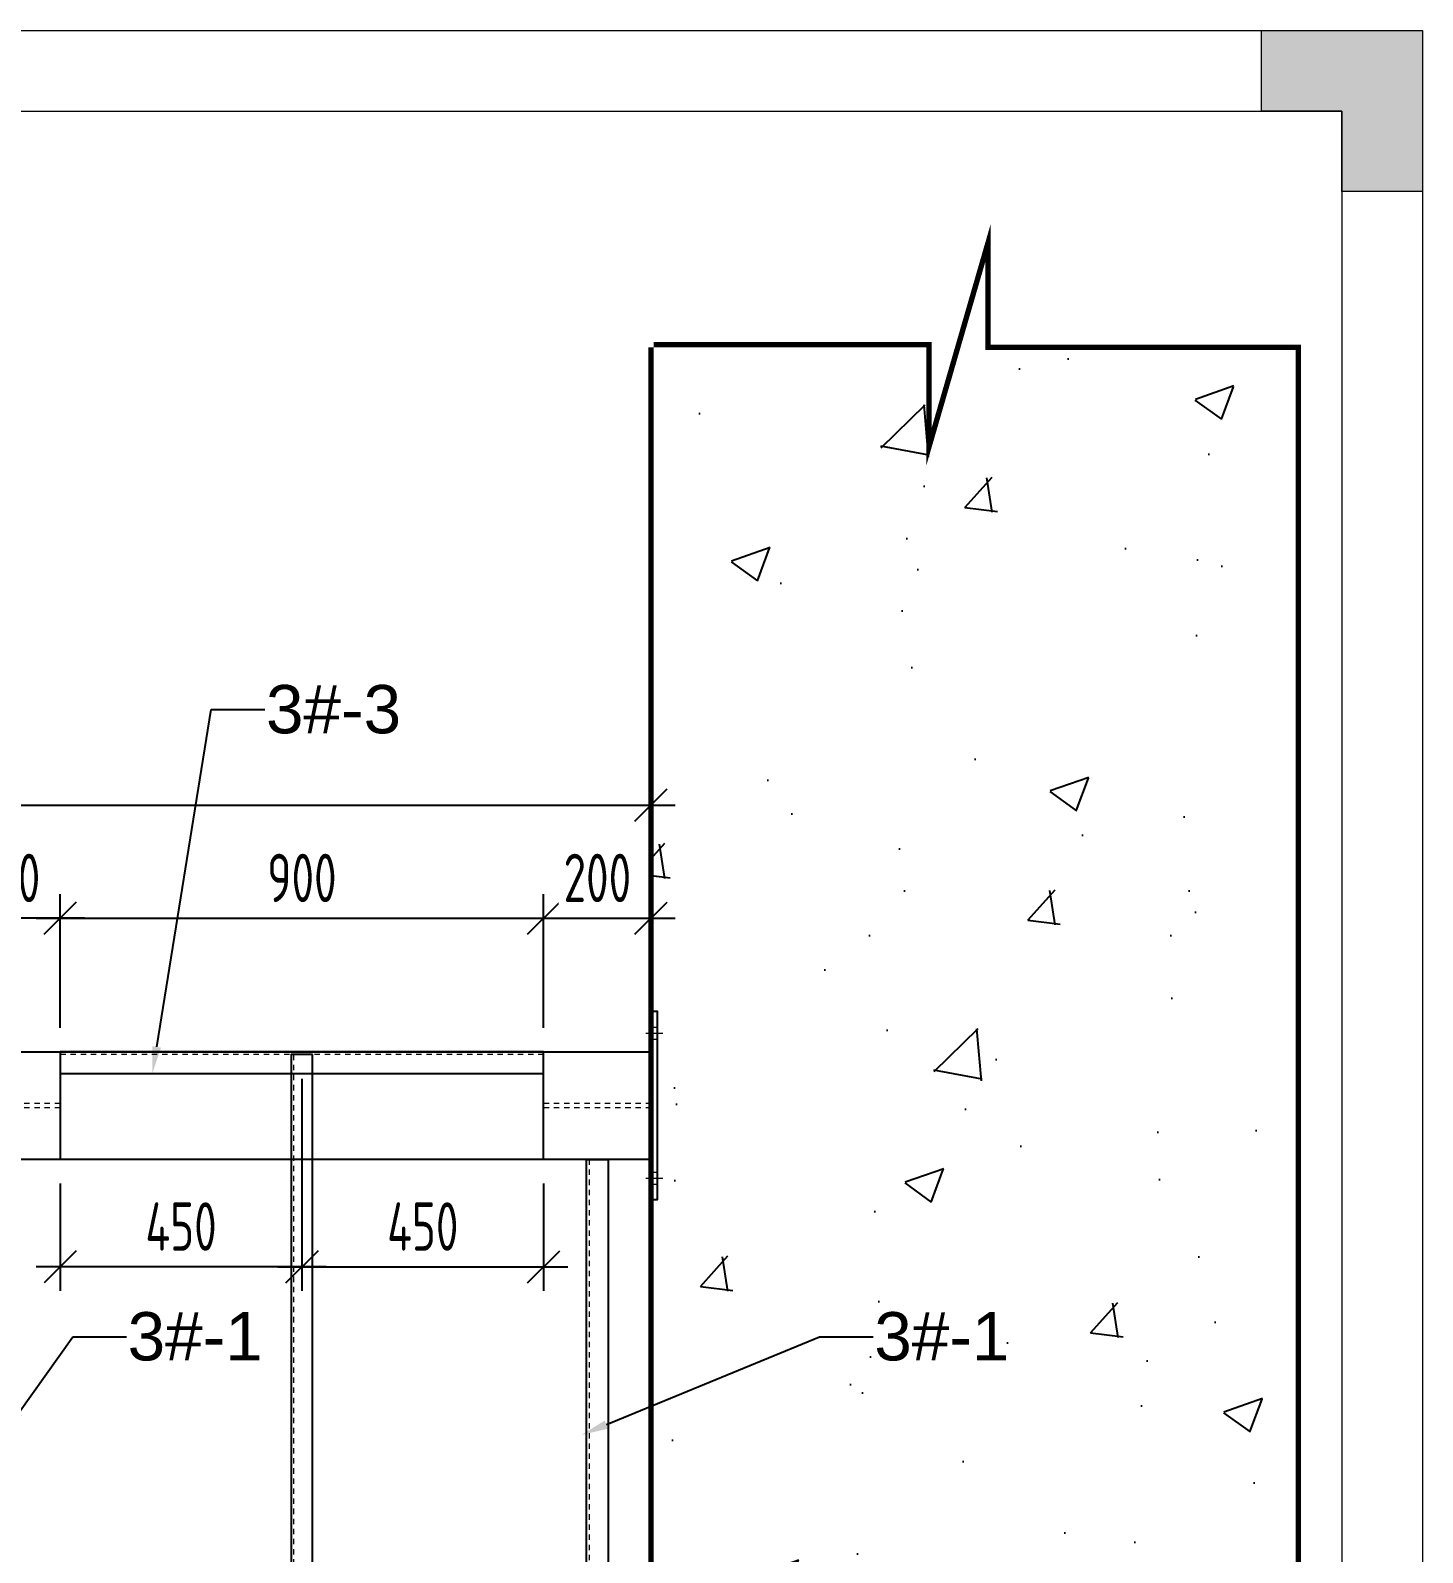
# Model space of a CAD drawing. Header units: millimetres. Extents: x 4 to 2106212, y -117026 to 198097.
# Drawn here: x 1859652 to 1862243, y 187303 to 190137 of the extents above; entities that cross this region are included whole.
import ezdxf
from ezdxf import colors
from ezdxf.entities.mleader import LeaderData, LeaderLine
from ezdxf.math import Vec2, Vec3

# ---------------------------------------------------------------- set-up
doc = ezdxf.new("R2010")
doc.units = ezdxf.units.MM
doc.linetypes.add('CENTER2', pattern=[28.575, 19.05, -3.175, 3.175, -3.175])
for name, color, linetype in [('STEEL', 34, 'Continuous'), ('标注', 9, 'Continuous'), ('细实线(绿色)', 3, 'Continuous')]:
    doc.layers.add(name, color=color, linetype=linetype)
for name, color, linetype, lineweight in [('图框', 7, 'Continuous', 13), ('文本', 3, 'Continuous', 13), ('虚线', 1, 'CENTER2', 0)]:
    doc.layers.add(name, color=color, linetype=linetype, lineweight=lineweight)
doc.styles.add('Arial', font='arial.ttf')
doc.styles.add('hztxt', font='ros1.shx', dxfattribs={"width": 0.8, "bigfont": 'hztxt.shx'})
doc.dimstyles.new('DIM-30', dxfattribs={"dimscale": 30, "dimtxt": 3, "dimasz": 2, "dimexe": 1.5, "dimexo": 1.5, "dimgap": 1, "dimtad": 1, "dimdec": 1, "dimdsep": 46, "dimtxsty": 'hztxt', "dimblk": 'OBLIQUE', "dimcen": 0, "dimdle": 1.5, "dimclrd": 9, "dimclre": 9, "dimclrt": 2, "dimadec": 1, "dimazin": 0, "dimtfac": 1, "dimtdec": 1, "dimtix": 1, "dimtmove": 2, "dimatfit": 3, "dimldrblk": 'OBLIQUE', "dimfxl": 15, "dimtolj": 1, "dimtzin": 0, "dimarcsym": 1})

# ---------------------------------------------------------------- blocks, each defined once
blk = doc.blocks.new('_Oblique')
at = {"color": 0, "linetype": 'ByBlock', "lineweight": -2}
blk.add_line((-0.5, -0.5), (0.5, 0.5), dxfattribs=at)
blk = doc.blocks.new('*D767')
at = {"color": 9, "lineweight": -2, "transparency": 16777216}
for p, q in [((1859706.9, 188280), (1859706.9, 188529)), ((1860606.9, 188280), (1860606.9, 188529)), ((1859661.9, 188484), (1860651.9, 188484))]:
    blk.add_line(p, q, dxfattribs=at)
at = {"layer": 'Defpoints', "color": 0, "transparency": 16777216}
for p in [(1860606.9, 188484), (1859706.9, 188235, 0), (1860606.9, 188235, 0)]:
    blk.add_point(p, dxfattribs=at)
at = {"color": 9, "lineweight": -2, "transparency": 16777216, "xscale": 60, "yscale": 60, "zscale": 60, "rotation": 180}
blk.add_blockref('_Oblique', (1859706.9, 188484), dxfattribs=at)
at = {"color": 9, "lineweight": -2, "transparency": 16777216, "xscale": 60, "yscale": 60, "zscale": 60}
blk.add_blockref('_Oblique', (1860606.9, 188484), dxfattribs=at)
at = {"color": 2, "transparency": 16777216, "insert": (1860156.9, 188559), "char_height": 90, "attachment_point": 5, "style": 'hztxt', "bg_fill": 3, "box_fill_scale": 1.1, "bg_fill_color": 256, "bg_fill_true_color": 13158600, "bg_fill_transparency": 0}
blk.add_mtext('\\A1;900', dxfattribs=at)
blk = doc.blocks.new('*D760')
at = {"color": 9, "lineweight": -2, "transparency": 16777216}
for p, q in [((1856806.9, 188280), (1856806.9, 188739.7)), ((1860806.9, 188280), (1860806.9, 188739.7)), ((1856761.9, 188694.7), (1860851.9, 188694.7))]:
    blk.add_line(p, q, dxfattribs=at)
at = {"layer": 'Defpoints', "color": 0, "transparency": 16777216}
for p in [(1860806.9, 188694.7), (1856806.9, 188235, 0), (1860806.9, 188235, 0)]:
    blk.add_point(p, dxfattribs=at)
at = {"color": 9, "lineweight": -2, "transparency": 16777216, "xscale": 60, "yscale": 60, "zscale": 60, "rotation": 180}
blk.add_blockref('_Oblique', (1856806.9, 188694.7), dxfattribs=at)
at = {"color": 9, "lineweight": -2, "transparency": 16777216, "xscale": 60, "yscale": 60, "zscale": 60}
blk.add_blockref('_Oblique', (1860806.9, 188694.7), dxfattribs=at)
at = {"color": 2, "transparency": 16777216, "insert": (1858806.9, 188769.7), "char_height": 90, "attachment_point": 5, "style": 'hztxt', "bg_fill": 3, "box_fill_scale": 1.1, "bg_fill_color": 256, "bg_fill_true_color": 13158600, "bg_fill_transparency": 0}
blk.add_mtext('\\A1;4000', dxfattribs=at)
blk = doc.blocks.new('*D761')
at = {"color": 9, "lineweight": -2, "transparency": 16777216}
for p, q in [((1860606.9, 188280), (1860606.9, 188529)), ((1860806.9, 188280), (1860806.9, 188529)), ((1860561.9, 188484), (1860851.9, 188484))]:
    blk.add_line(p, q, dxfattribs=at)
at = {"layer": 'Defpoints', "color": 0, "transparency": 16777216}
for p in [(1860806.9, 188484), (1860606.9, 188235, 0), (1860806.9, 188235, 0)]:
    blk.add_point(p, dxfattribs=at)
at = {"color": 9, "lineweight": -2, "transparency": 16777216, "xscale": 60, "yscale": 60, "zscale": 60, "rotation": 180}
blk.add_blockref('_Oblique', (1860606.9, 188484), dxfattribs=at)
at = {"color": 9, "lineweight": -2, "transparency": 16777216, "xscale": 60, "yscale": 60, "zscale": 60}
blk.add_blockref('_Oblique', (1860806.9, 188484), dxfattribs=at)
at = {"color": 2, "transparency": 16777216, "insert": (1860706.9, 188559), "char_height": 90, "attachment_point": 5, "style": 'hztxt', "bg_fill": 3, "box_fill_scale": 1.1, "bg_fill_color": 256, "bg_fill_true_color": 13158600, "bg_fill_transparency": 0}
blk.add_mtext('\\A1;200', dxfattribs=at)
blk = doc.blocks.new('GW-TK')
at = {"layer": '图框', "linetype": 'Continuous', "lineweight": 0}
h = blk.add_hatch(color=256, dxfattribs=at)
h.dxf.hatch_style = 1
h.paths.add_polyline_path([(927593.546, 464715.013), (927593.546, 464710.011), (927598.547, 464710.011), (927598.547, 464705.01), (927603.549, 464705.01), (927603.549, 464715.013)])
at = {"layer": '图框'}
for points in [[(927183.552, 464715.013), (927603.549, 464715.013), (927603.549, 464418.01), (927183.552, 464418.01)], [(927188.552, 464710.013), (927598.549, 464710.013), (927598.549, 464423.011), (927188.552, 464423.011)]]:
    blk.add_lwpolyline(points, close=True, dxfattribs=at)
at = {"layer": '图框', "linetype": 'Continuous', "lineweight": 0}
blk.add_lwpolyline([(927598.547, 464705.01), (927598.547, 464710.011), (927593.546, 464710.011), (927593.546, 464715.013), (927603.549, 464715.013), (927603.549, 464705.01)], close=True, dxfattribs=at)
blk = doc.blocks.new('*U904')
h = blk.add_hatch()
h.set_pattern_fill('AR-CONC', color=252, scale=4, angle=-1.7864)
h.set_pattern_definition([(48.21365, (-1947242.46, -185006.8), (726.39706, -86.44208), [76.2, -838.2]), (353.21365, (-1947242.46, -185006.8), (-117.08218, 768.2505), [60.96, -670.56234]), (98.665094, (-1947181.9, -185014), (609.31489, 681.8084), [64.76004, -712.36098]), (44.39785, (-1947236.1, -184803.7), (1078.5469, -201.8886), [114.3, -1257.3]), (94.849206, (-1947146.2, -184820.5), (980.00676, 959.62144), [97.1401, -1068.54243]), (349.3978, (-1947236.1, -184803.7), (980.00676, 959.62144), [91.43987, -1005.8389]), (19.21365, (-1947136.16, -184857.65), (593.41132, -427.76689), [76.2, -838.2]), (324.21365, (-1947136.16, -184857.65), (270.0545, 728.68768), [60.96, -670.56]), (69.665094, (-1947086.7, -184893.3), (863.4658, 300.9208), [64.76004, -712.35975]), (35.713649, (-1947242.46, -185006.8), (22.89163, 337.670666), [0, -662.432, 0, -680.72, 0, -673.1]), (5.713649, (-1947242.46, -185006.8), (279.640336, 392.19577), [0, -388.112, 0, -647.192, 0, -256.54]), (325.713649, (-1947468.92, -184999.75), (541.38448, -39.810717), [0, -254, 0, -792.48, 0, -1051.56]), (315.71365, (-1947570.47, -184996.6), (595.39922, 83.18622), [0, -330.2, 0, -526.288, 0, -746.76])])
h.paths.add_polyline_path([(-180, 2312.4), (-180, 2501.9), (-697.5, 2501.9), (-697.5, -2502.7), (-184.7, -2502.7), (-184.7, -2692.2), (-74.8, -2312.4), (-74.8, -2507.3), (502.5, -2507.3), (502.5, 19.2), (697.5, 19.2), (317.6, 129.1), (507.2, 129.1), (507.2, 2497.3), (-70.1, 2497.3), (-70.1, 2692.2)])
at = {"color": 252}
blk.add_lwpolyline([(-692.8, 2501.9, 10, 10, 0), (-180, 2501.9, 10, 10, 0), (-180, 2312.4, 10, 10, 0), (-70.1, 2692.2, 10, 10, 0), (-70.1, 2497.3, 10, 10, 0), (507.2, 2497.3, 10, 10, 0), (507.2, 129.1, 10, 10, 0), (317.6, 129.1, 10, 10, 0), (697.5, 19.2, 10, 10, 0), (502.5, 19.2, 10, 10, 0), (502.5, -2507.3, 10, 10, 0), (-74.8, -2507.3, 10, 10, 0), (-74.8, -2312.4, 10, 10, 0), (-184.7, -2692.2, 10, 10, 0), (-184.7, -2502.7, 10, 10, 0), (-697.5, -2502.7, 10, 10, 0), (-697.5, 2497.3, 0, 0, 0)], format="xyseb", dxfattribs=at)
blk = doc.blocks.new('*U905')
at = {"color": 0, "linetype": 'ByBlock', "lineweight": -2, "transparency": 16777216}
blk.add_blockref('*U904', (0, 0), dxfattribs=at)
blk = doc.blocks.new('*U1092')
at = {"layer": '虚线', "color": 252}
blk.add_lwpolyline([(0, -5), (0, 5)], dxfattribs=at)
blk = doc.blocks.new('*U1093')
at = {"color": 0, "linetype": 'ByBlock', "lineweight": -2, "transparency": 16777216}
for p in [(0, 190), (0, 171), (0, 152), (0, 133), (0, 114), (0, 95), (0, 76), (0, 57), (0, 38), (0, 19), (0, 0)]:
    blk.add_blockref('*U1092', p, dxfattribs=at)
blk = doc.blocks.new('*U1094')
at = {"layer": '虚线', "color": 252}
blk.add_lwpolyline([(0, -5), (0, 5)], dxfattribs=at)
blk = doc.blocks.new('*U1095')
at = {"color": 0, "linetype": 'ByBlock', "lineweight": -2, "transparency": 16777216}
for p in [(0, 190), (0, 171), (0, 152), (0, 133), (0, 114), (0, 95), (0, 76), (0, 57), (0, 38), (0, 19), (0, 0)]:
    blk.add_blockref('*U1094', p, dxfattribs=at)
blk = doc.blocks.new('*U1090')
at = {"layer": '细实线(绿色)', "color": 21}
blk.add_lwpolyline([(-100, 100), (100, 100), (100, -100), (-100, -100)], close=True, dxfattribs=at)
for name, p in [('*U1093', (-4, -95)), ('*U1095', (4, -95))]:
    blk.add_blockref(name, p)
blk = doc.blocks.new('*U1091')
at = {"color": 0, "linetype": 'ByBlock', "lineweight": -2, "transparency": 16777216}
blk.add_blockref('*U1090', (0, 0), dxfattribs=at)
blk = doc.blocks.new('*U1098')
at = {"layer": '虚线', "color": 252}
blk.add_lwpolyline([(0, -5), (0, 5)], dxfattribs=at)
blk = doc.blocks.new('*U1099')
at = {"color": 0, "linetype": 'ByBlock', "lineweight": -2, "transparency": 16777216}
for p in [(0, 190), (0, 171), (0, 152), (0, 133), (0, 114), (0, 95), (0, 76), (0, 57), (0, 38), (0, 19), (0, 0)]:
    blk.add_blockref('*U1098', p, dxfattribs=at)
blk = doc.blocks.new('*U1100')
at = {"layer": '虚线', "color": 252}
blk.add_lwpolyline([(0, -5), (0, 5)], dxfattribs=at)
blk = doc.blocks.new('*U1101')
at = {"color": 0, "linetype": 'ByBlock', "lineweight": -2, "transparency": 16777216}
for p in [(0, 190), (0, 171), (0, 152), (0, 133), (0, 114), (0, 95), (0, 76), (0, 57), (0, 38), (0, 19), (0, 0)]:
    blk.add_blockref('*U1100', p, dxfattribs=at)
blk = doc.blocks.new('*U1096')
at = {"layer": '细实线(绿色)', "color": 21}
blk.add_lwpolyline([(-100, 100), (100, 100), (100, -100), (-100, -100)], close=True, dxfattribs=at)
for name, p in [('*U1099', (-4, -95)), ('*U1101', (4, -95))]:
    blk.add_blockref(name, p)
blk = doc.blocks.new('*U1097')
at = {"color": 0, "linetype": 'ByBlock', "lineweight": -2, "transparency": 16777216}
blk.add_blockref('*U1096', (0, 0), dxfattribs=at)
blk = doc.blocks.new('*D1316')
at = {"color": 9, "lineweight": -2, "transparency": 16777216}
for p, q in [((1859506.9, 188280), (1859506.9, 188529)), ((1859706.9, 188280), (1859706.9, 188529)), ((1859751.9, 188484), (1859461.9, 188484))]:
    blk.add_line(p, q, dxfattribs=at)
at = {"layer": 'Defpoints', "color": 0, "transparency": 16777216}
for p in [(1859506.9, 188484), (1859506.9, 188235), (1859706.9, 188235)]:
    blk.add_point(p, dxfattribs=at)
at = {"color": 9, "lineweight": -2, "transparency": 16777216, "xscale": 60, "yscale": 60, "zscale": 60, "rotation": 180}
blk.add_blockref('_Oblique', (1859506.9, 188484), dxfattribs=at)
at = {"color": 9, "lineweight": -2, "transparency": 16777216, "xscale": 60, "yscale": 60, "zscale": 60}
blk.add_blockref('_Oblique', (1859706.9, 188484), dxfattribs=at)
at = {"color": 2, "transparency": 16777216, "insert": (1859606.9, 188559), "char_height": 90, "attachment_point": 5, "style": 'hztxt'}
blk.add_mtext('\\A1;200', dxfattribs=at)
blk = doc.blocks.new('*D1386')
at = {"color": 9, "lineweight": -2, "transparency": 16777216}
for p, q in [((1860156.9, 188185), (1860156.9, 187790)), ((1860606.9, 187990), (1860606.9, 187790)), ((1860111.9, 187835), (1860651.9, 187835))]:
    blk.add_line(p, q, dxfattribs=at)
at = {"layer": 'Defpoints', "color": 0, "transparency": 16777216}
for p in [(1860156.9, 188230, 0), (1860606.9, 188035, 0), (1860606.9, 187835)]:
    blk.add_point(p, dxfattribs=at)
at = {"color": 9, "lineweight": -2, "transparency": 16777216, "xscale": 60, "yscale": 60, "zscale": 60, "rotation": 180}
blk.add_blockref('_Oblique', (1860156.9, 187835), dxfattribs=at)
at = {"color": 9, "lineweight": -2, "transparency": 16777216, "xscale": 60, "yscale": 60, "zscale": 60}
blk.add_blockref('_Oblique', (1860606.9, 187835), dxfattribs=at)
at = {"color": 2, "transparency": 16777216, "insert": (1860381.9, 187910), "char_height": 90, "attachment_point": 5, "style": 'hztxt'}
blk.add_mtext('\\A1;450', dxfattribs=at)
blk = doc.blocks.new('*D1387')
at = {"color": 9, "lineweight": -2, "transparency": 16777216}
for p, q in [((1860156.9, 188185), (1860156.9, 187790)), ((1859706.9, 187990), (1859706.9, 187790)), ((1860201.9, 187835), (1859661.9, 187835))]:
    blk.add_line(p, q, dxfattribs=at)
at = {"layer": 'Defpoints', "color": 0, "transparency": 16777216}
for p in [(1860156.9, 188230), (1859706.9, 188035), (1859706.9, 187835)]:
    blk.add_point(p, dxfattribs=at)
at = {"color": 9, "lineweight": -2, "transparency": 16777216, "xscale": 60, "yscale": 60, "zscale": 60, "rotation": 180}
blk.add_blockref('_Oblique', (1859706.9, 187835), dxfattribs=at)
at = {"color": 9, "lineweight": -2, "transparency": 16777216, "xscale": 60, "yscale": 60, "zscale": 60}
blk.add_blockref('_Oblique', (1860156.9, 187835), dxfattribs=at)
at = {"color": 2, "transparency": 16777216, "insert": (1859931.9, 187910), "char_height": 90, "attachment_point": 5, "style": 'hztxt'}
blk.add_mtext('\\A1;450', dxfattribs=at)
blk = doc.blocks.new('*U1520')
at = {"layer": '虚线', "color": 252}
blk.add_lwpolyline([(0, -5), (0, 5)], dxfattribs=at)
blk = doc.blocks.new('*U1521')
at = {"color": 0, "linetype": 'ByBlock', "lineweight": -2, "transparency": 16777216}
for p in [(0, 889.71), (0, 870.78), (0, 851.85), (0, 832.92), (0, 813.99), (0, 795.06), (0, 776.13), (0, 757.2), (0, 738.27), (0, 719.34), (0, 700.41), (0, 681.48), (0, 662.55), (0, 643.62), (0, 624.69), (0, 605.76), (0, 586.83), (0, 567.9), (0, 548.97), (0, 530.04), (0, 511.11), (0, 492.18), (0, 473.25), (0, 454.32), (0, 435.39), (0, 416.46), (0, 397.53), (0, 378.6), (0, 359.67), (0, 340.74), (0, 321.81), (0, 302.88), (0, 283.95), (0, 265.02), (0, 246.09), (0, 227.16), (0, 208.23), (0, 189.3), (0, 170.37), (0, 151.44), (0, 132.51), (0, 113.58), (0, 94.65), (0, 75.72), (0, 56.79), (0, 37.86), (0, 18.93), (0, 0)]:
    blk.add_blockref('*U1520', p, dxfattribs=at)
blk = doc.blocks.new('*U1548')
at = {"layer": '虚线', "color": 252}
blk.add_lwpolyline([(0, -5), (0, 5)], dxfattribs=at)
blk = doc.blocks.new('*U1549')
at = {"color": 0, "linetype": 'ByBlock', "lineweight": -2, "transparency": 16777216}
for p in [(0, 1464.84), (0, 1446.06), (0, 1427.28), (0, 1408.5), (0, 1389.72), (0, 1370.94), (0, 1352.16), (0, 1333.38), (0, 1314.6), (0, 1295.82), (0, 1277.04), (0, 1258.26), (0, 1239.48), (0, 1220.7), (0, 1201.92), (0, 1183.14), (0, 1164.36), (0, 1145.58), (0, 1126.8), (0, 1108.02), (0, 1089.24), (0, 1070.46), (0, 1051.68), (0, 1032.9), (0, 1014.12), (0, 995.34), (0, 976.56), (0, 957.78), (0, 939), (0, 920.22), (0, 901.44), (0, 882.66), (0, 863.88), (0, 845.1), (0, 826.32), (0, 807.54), (0, 788.76), (0, 769.98), (0, 751.2), (0, 732.42), (0, 713.64), (0, 694.86), (0, 676.08), (0, 657.3), (0, 638.52), (0, 619.74), (0, 600.96), (0, 582.18), (0, 563.4), (0, 544.62), (0, 525.84), (0, 507.06), (0, 488.28), (0, 469.5), (0, 450.72), (0, 431.94), (0, 413.16), (0, 394.38), (0, 375.6), (0, 356.82), (0, 338.04), (0, 319.26), (0, 300.48), (0, 281.7), (0, 262.92), (0, 244.14), (0, 225.36), (0, 206.58), (0, 187.8), (0, 169.02), (0, 150.24), (0, 131.46), (0, 112.68), (0, 93.9), (0, 75.12), (0, 56.34), (0, 37.56), (0, 18.78), (0, 0)]:
    blk.add_blockref('*U1548', p, dxfattribs=at)
blk = doc.blocks.new('*U1558')
at = {"layer": '虚线', "color": 252}
blk.add_lwpolyline([(0, -5), (0, 5)], dxfattribs=at)
blk = doc.blocks.new('*U1559')
at = {"color": 0, "linetype": 'ByBlock', "lineweight": -2, "transparency": 16777216}
for p in [(0, 1189.44), (0, 1170.56), (0, 1151.68), (0, 1132.8), (0, 1113.92), (0, 1095.04), (0, 1076.16), (0, 1057.28), (0, 1038.4), (0, 1019.52), (0, 1000.64), (0, 981.76), (0, 962.88), (0, 944), (0, 925.12), (0, 906.24), (0, 887.36), (0, 868.48), (0, 849.6), (0, 830.72), (0, 811.84), (0, 792.96), (0, 774.08), (0, 755.2), (0, 736.32), (0, 717.44), (0, 698.56), (0, 679.68), (0, 660.8), (0, 641.92), (0, 623.04), (0, 604.16), (0, 585.28), (0, 566.4), (0, 547.52), (0, 528.64), (0, 509.76), (0, 490.88), (0, 472), (0, 453.12), (0, 434.24), (0, 415.36), (0, 396.48), (0, 377.6), (0, 358.72), (0, 339.84), (0, 320.96), (0, 302.08), (0, 283.2), (0, 264.32), (0, 245.44), (0, 226.56), (0, 207.68), (0, 188.8), (0, 169.92), (0, 151.04), (0, 132.16), (0, 113.28), (0, 94.4), (0, 75.52), (0, 56.64), (0, 37.76), (0, 18.88), (0, 0)]:
    blk.add_blockref('*U1558', p, dxfattribs=at)
blk = doc.blocks.new('*U1560')
at = {"layer": 'STEEL', "color": 252, "elevation": 0}
blk.add_lwpolyline([(1989, 1575), (1989, 1225), (2001, 1225), (2001, 1575)], close=True, dxfattribs=at)
at = {"layer": '细实线(绿色)', "color": 252, "elevation": 0}
blk.add_lwpolyline([(-1811, 1300), (-2011, 1500), (1989, 1500), (1989, 1300)], close=True, dxfattribs=at)
at = {"layer": '虚线', "color": 252, "ltscale": 10, "elevation": 0}
for points in [[(1979, 1535), (2011, 1535)], [(1989, 1546), (2001, 1546)], [(1989, 1524), (2001, 1524)], [(1989, 1276), (2001, 1276)], [(1979, 1265), (2011, 1265)], [(1989, 1254), (2001, 1254)]]:
    blk.add_lwpolyline(points, dxfattribs=at)
blk = doc.blocks.new('*U1561')
at = {"color": 0, "linetype": 'ByBlock', "lineweight": -2, "transparency": 16777216}
blk.add_blockref('*U1560', (0, 0), dxfattribs=at)

msp = doc.modelspace()

# ---------------------------------------------------------------- linework, layer by layer
at = {"layer": 'STEEL', "color": 5, "elevation": 0.0005}
msp.add_lwpolyline([(1860726.901, 186835.0182), (1860686.901, 186835.0182), (1860686.901, 188035.0182), (1860726.901, 188035.0182)], close=True, dxfattribs=at)

# ---------------------------------------------------------------- block references
at = {"color": 252, "rotation": 180}
msp.add_blockref('*U1559', (1860691.901, 188030.0182), dxfattribs=at)

# ---------------------------------------------------------------- dimensions: what is measured, and where the dimension line sits
at = {"color": 7}
dim = msp.add_linear_dim(base=(1860606.901, 188484.0028), p1=(1859706.901, 188235.0182, 0.0005), p2=(1860606.901, 188235.0182, 0.0005), dimstyle='DIM-30', override={"dimfxl": 10, "dimtfill": 1}, dxfattribs=at)
dim.commit()
dim.dimension.update_dxf_attribs({"geometry": '*D767', "text_midpoint": (1860156.901, 188559.0028)})

# ---------------------------------------------------------------- leaders
at = {"layer": '标注', "color": 6}
ml = msp.add_multileader_mtext('Standard', dxfattribs=at)
ml.set_content('3#-1', color=6, style='Arial')
ml.set_leader_properties(color=251)
ml.build(insert=Vec2(0, 0))
ml.multileader.update_dxf_attribs({"dogleg_length": 100, "arrow_head_size": 50})
ctx = ml.context
ctx.base_point, ctx.char_height, ctx.arrow_head_size, ctx.plane_origin = Vec3(1859830.5952, 187704.936), 90, 50, Vec3(1856320.1449, 179795.3773)
ctx.text_align_type = 2
notes = []
notes.append((ctx, [(1, (1, 1, 0), (1859730.5952, 187704.936), (1, 0), 100, [(0, [(1859600.2567, 187522.1338)], 0, [])])]))
ctx.mtext.insert, ctx.mtext.width, ctx.mtext.alignment, ctx.mtext.flow_direction = Vec3(1860084.0606, 187750.6914), 106.134933, 3, 5
ml = msp.add_multileader_mtext('Standard', dxfattribs=at)
ml.set_content('3#-1', color=6, style='Arial')
ml.set_leader_properties(color=251)
ml.build(insert=Vec2(0, 0))
ml.multileader.update_dxf_attribs({"dogleg_length": 100, "arrow_head_size": 50})
ctx = ml.context
ctx.base_point, ctx.char_height, ctx.arrow_head_size, ctx.plane_origin = Vec3(1861220.5242, 187704.936), 90, 50, Vec3(1857397.3715, 179795.3773)
ctx.text_align_type = 2
notes.append((ctx, [(1, (1, 1, 0), (1861120.5242, 187704.936), (1, 0), 100, [(0, [(1860677.4833, 187522.1338)], 0, [])])]))
ctx.mtext.insert, ctx.mtext.width, ctx.mtext.alignment, ctx.mtext.flow_direction = Vec3(1861473.9896, 187750.6914), 106.134933, 3, 5
for ctx, leaders in notes:
    for number, flags, end, landing, length, lines in leaders:
        leader = LeaderData()
        leader.index, (leader.has_last_leader_line, leader.has_dogleg_vector, leader.attachment_direction) = number, flags
        leader.last_leader_point, leader.dogleg_vector, leader.dogleg_length = Vec3(end), Vec3(landing), length
        for number, points, colour, breaks in lines:
            line = LeaderLine()
            line.index, line.vertices, line.color, line.breaks = number, Vec3.list(points), colors.encode_raw_color(colour), breaks
            leader.lines.append(line)
        ctx.leaders.append(leader)

# ---------------------------------------------------------------- next in the draw order: linework, layer by layer
at = {"elevation": 0.0005}
msp.add_lwpolyline([(1860806.901, 185235.0182), (1856806.901, 185235.0182), (1856806.901, 188235.0182), (1860806.901, 188235.0182)], close=True, dxfattribs=at)

# ---------------------------------------------------------------- next in the draw order: dimensions: what is measured, and where the dimension line sits
at = {"color": 7}
dim = msp.add_linear_dim(base=(1860806.901, 188694.7222), p1=(1856806.901, 188235.0182, 0.0005), p2=(1860806.901, 188235.0182, 0.0005), dimstyle='DIM-30', override={"dimfxl": 10, "dimtfill": 1}, dxfattribs=at)
dim.commit()
dim.dimension.update_dxf_attribs({"geometry": '*D760', "text_midpoint": (1858806.901, 188769.7222)})

# ---------------------------------------------------------------- next in the draw order: linework, layer by layer
at = {"layer": 'STEEL', "color": 5}
msp.add_lwpolyline([(1860176.901, 188230.0182), (1860136.901, 188230.0182), (1860136.901, 186755.0182), (1860176.901, 186755.0182)], close=True, dxfattribs=at)

# ---------------------------------------------------------------- next in the draw order: block references
at = {"rotation": 90}
msp.add_blockref('*U1091', (1859606.901, 188135.0182), dxfattribs=at)
at = {"color": 252, "xscale": -1}
msp.add_blockref('*U1549', (1860141.901, 186760.0182), dxfattribs=at)

# ---------------------------------------------------------------- next in the draw order: dimensions: what is measured, and where the dimension line sits
for base, p1, p2, picture, middle in [((1859506.901, 188484.0028), (1859706.901, 188235.0182), (1859506.901, 188235.0182), '*D1316', (1859606.901, 188559.0028)), ((1859706.901, 187835.0302), (1860156.901, 188230.0182), (1859706.901, 188035.0182), '*D1387', (1859931.901, 187910.0302))]:
    dim = msp.add_linear_dim(base=base, p1=p1, p2=p2, dimstyle='DIM-30')
    dim.commit()
    dim.dimension.update_dxf_attribs({"geometry": picture, "text_midpoint": middle})
at = {"color": 7}
dim = msp.add_linear_dim(base=(1860806.901, 188484.0028), p1=(1860606.901, 188235.0182, 0.0005), p2=(1860806.901, 188235.0182, 0.0005), dimstyle='DIM-30', override={"dimfxl": 10, "dimtfill": 1}, dxfattribs=at)
dim.commit()
dim.dimension.update_dxf_attribs({"geometry": '*D761', "text_midpoint": (1860706.901, 188559.0028)})

# ---------------------------------------------------------------- next in the draw order: leaders
at = {"layer": '标注', "color": 6}
ml = msp.add_multileader_mtext('Standard', dxfattribs=at)
ml.set_content('3#-3', color=6, style='Arial')
ml.set_leader_properties(color=251)
ml.build(insert=Vec2(0, 0))
ml.multileader.update_dxf_attribs({"dogleg_length": 100, "arrow_head_size": 50})
ctx = ml.context
ctx.base_point, ctx.char_height, ctx.arrow_head_size, ctx.plane_origin = Vec3(1860087.9896, 188872.4093), 90, 50, Vec3(1864039.2904, 180957.6754)
notes = []
notes.append((ctx, [(0, (1, 1, 0), (1859987.9896, 188872.4093), (1, 0), 100, [(0, [(1859878.535, 188195.0182)], 0, [])])]))
ctx.mtext.insert, ctx.mtext.width, ctx.mtext.flow_direction = Vec3(1860089.9896, 188918.1646), 124, 5
for ctx, leaders in notes:
    for number, flags, end, landing, length, lines in leaders:
        leader = LeaderData()
        leader.index, (leader.has_last_leader_line, leader.has_dogleg_vector, leader.attachment_direction) = number, flags
        leader.last_leader_point, leader.dogleg_vector, leader.dogleg_length = Vec3(end), Vec3(landing), length
        for number, points, colour, breaks in lines:
            line = LeaderLine()
            line.index, line.vertices, line.color, line.breaks = number, Vec3.list(points), colors.encode_raw_color(colour), breaks
            leader.lines.append(line)
        ctx.leaders.append(leader)

# ---------------------------------------------------------------- next in the draw order: linework, layer by layer
at = {"layer": 'STEEL', "color": 5}
msp.add_lwpolyline([(1860606.901, 188235.0182), (1859706.901, 188235.0182), (1859706.901, 188195.0182), (1860606.901, 188195.0182)], close=True, dxfattribs=at)

# ---------------------------------------------------------------- next in the draw order: block references
for name, p in [('*U905', (1861504.3622, 187049.5764, 0.0005)), ('*U1561', (1858817.901, 186735.0182, 0.0008))]:
    msp.add_blockref(name, p)
at = {"color": 252, "rotation": 90.00000000000001}
msp.add_blockref('*U1521', (1860601.901, 188230.0182), dxfattribs=at)
at = {"rotation": 90}
msp.add_blockref('*U1097', (1860706.901, 188135.0182, 0.0005), dxfattribs=at)
at = {"layer": '文本', "xscale": 30, "yscale": 30, "zscale": 30}
msp.add_blockref('GW-TK', (-25965863.4089, -13751313.6738), dxfattribs=at)

# ---------------------------------------------------------------- next in the draw order: dimensions: what is measured, and where the dimension line sits
dim = msp.add_linear_dim(base=(1860606.901, 187835.0302, -0.0005), p1=(1860156.901, 188230.0182), p2=(1860606.901, 188035.0182, 0.0005), dimstyle='DIM-30')
dim.commit()
dim.dimension.update_dxf_attribs({"geometry": '*D1386', "text_midpoint": (1860381.901, 187910.0302, -0.0005)})

doc.saveas('drawing.dxf')
